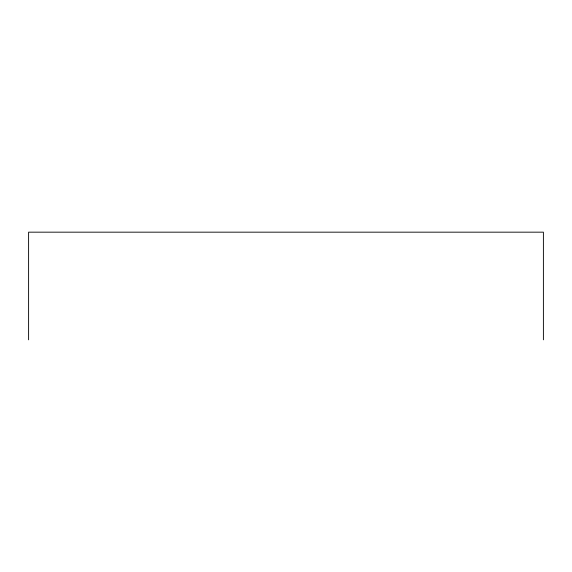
<?xml version="1.0" encoding="UTF-8"?>
<svg xmlns="http://www.w3.org/2000/svg" width="572" height="572" viewBox="0 0 572 572"><rect width="100%" height="100%" fill="white"/><g stroke="black" fill="none" stroke-linecap="round" stroke-linejoin="round"><path stroke-width="0.86" d="M543.4 339.832L543.4 232.168L28.6 232.168L28.6 339.832"/></g></svg>
